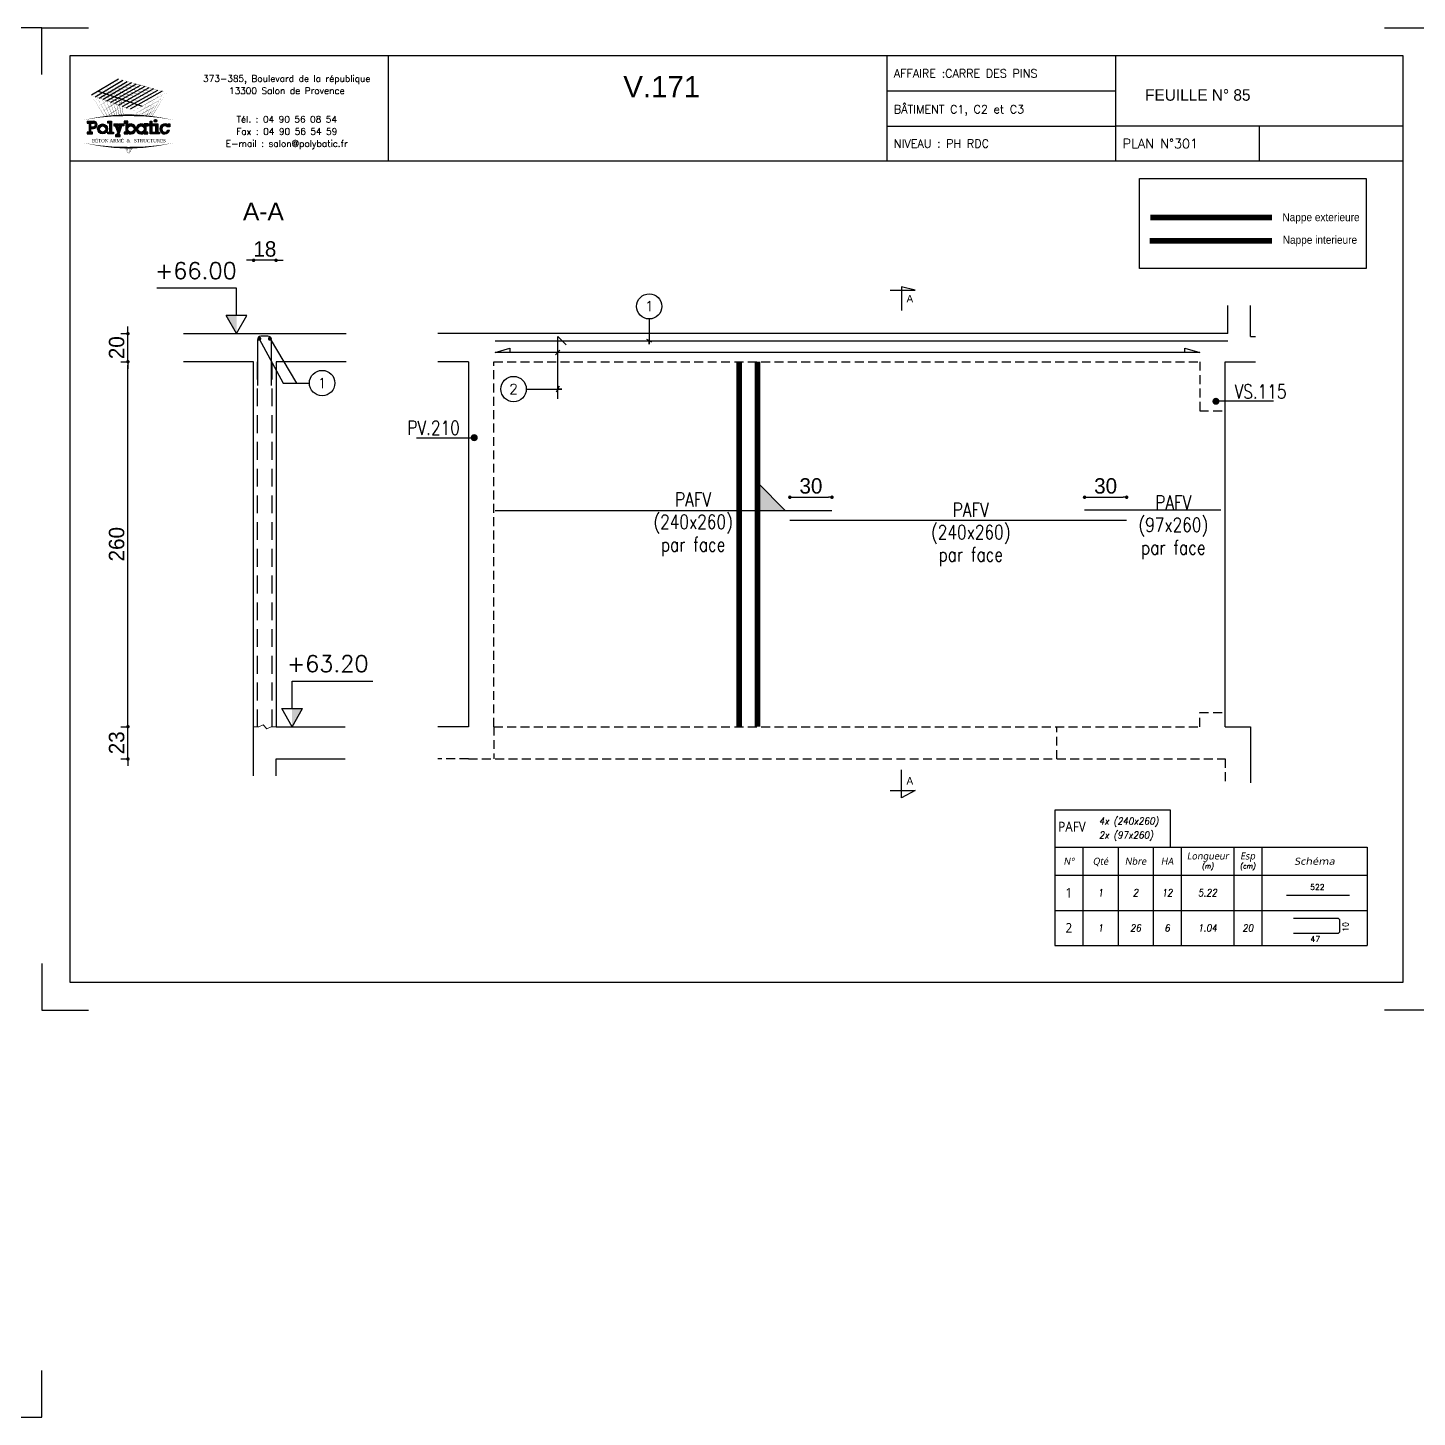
# Model space of a CAD drawing. Header units: metres. Extents: x -5618 to 118954, y -306 to 4637.
# Drawn here: x 84158 to 85148, y 604 to 1594 of the extents above; entities that cross this region are included whole.
import ezdxf
from ezdxf.enums import TextEntityAlignment as Align

# ---------------------------------------------------------------- set-up
doc = ezdxf.new("R2010")
doc.units = ezdxf.units.M
doc.linetypes.add('CACHE', pattern=[9.525, 6.35, -3.175])
doc.linetypes.add('CACHEX2', pattern=[19.05, 12.7, -6.35])
for name, color, linetype in [('COTATION', 1, 'Continuous'), ('GO-CARTOUCHE', 7, 'Continuous'), ('GO-FER-HA', 140, 'Continuous'), ('GO-TEXTE', 9, 'Continuous'), ('GO-TEXTE-FER', 3, 'Continuous'), ('K_ENT_M_Building_V.76', 7, 'Continuous'), ('STR_COTATION', 1, 'Continuous'), ('STR_TS', 22, 'Continuous'), ('STR_TS_TXT', 7, 'Continuous'), ('STR_VOI-POT', 6, 'Continuous')]:
    doc.layers.add(name, color=color, linetype=linetype)
doc.layers.add('Kofragna_forma', color=7, linetype='Continuous', lineweight=70)
doc.styles.add('ARIAL', font='ARIAL.TTF')
doc.styles.add('GrDimensions', font='simplex.shx')
doc.styles.add('Lucida', font='LSANSI.TTF')
doc.styles.add('POLYBATIC', font='TIMES.TTF')
doc.styles.add('schéma', font='simplex.shx')
doc.styles.add('Tableau', font='romans.shx', dxfattribs={"width": 0.9, "oblique": 10})
doc.styles.add('Tableau2', font='trebuc.TTF', dxfattribs={"width": 0.9, "oblique": 10})
doc.styles.add('TEXTE', font='romans.shx')
doc.styles.add('TEXTE TS', font='romans.shx', dxfattribs={"width": 0.7, "oblique": 15})
doc.styles.add('TEXTEBA', font='ARIAL.TTF')
doc.dimstyles.new('COUPE-20', dxfattribs={"dimscale": 0.5, "dimtxt": 22, "dimasz": 5, "dimexe": 0.05, "dimexo": 0, "dimgap": 5, "dimtad": 1, "dimdec": 0, "dimdsep": 46, "dimtxsty": 'Standard', "dimblk1": 'DOT', "dimblk2": 'DOT', "dimsah": 1, "dimcen": 0, "dimdle": 150, "dimclrd": 1, "dimclre": 1, "dimclrt": 7, "dimadec": 0, "dimazin": 0, "dimtfac": 1, "dimtdec": 0, "dimtix": 1, "dimtmove": 2, "dimatfit": 3, "dimldrblk": 'DOT', "dimfxl": 0, "dimtvp": 1, "dimtolj": 1, "dimtzin": 0, "dimarcsym": 0})

# ---------------------------------------------------------------- blocks, each defined once
blk = doc.blocks.new('A$C492E529B')
for color, points in [(140, [(1.413, 0.725, 1), (1.563, 0.725, 1)]), (256, [(-0.938, 0.7), (-1.138, 0.7), (-1.138, 0.6), (-1.038, 0.6), (-1.038, 0.1), (-1.138, 0.1), (-1.138, 0), (-0.838, 0), (-0.838, 0.1), (-0.938, 0.1)]), (256, [(-0.367, 0.45), (-0.268, 0.45), (-0.268, 0.55), (-0.523, 0.55), (-0.523, 0.45), (-0.473, 0.45), (-0.543, 0.253), (-0.612, 0.45), (-0.562, 0.45), (-0.562, 0.55), (-0.818, 0.55), (-0.818, 0.45), (-0.718, 0.45), (-0.595, 0.101), (-0.648, -0.05), (-0.718, -0.05), (-0.718, -0.15), (-0.468, -0.15), (-0.468, -0.05), (-0.543, -0.05)]), (256, [(1.393, 0.55), (1.292, 0.55), (1.292, 0.7), (1.193, 0.7), (1.193, 0.55), (1.093, 0.55), (1.093, 0.45), (1.193, 0.45), (1.193, 0), (1.393, 0), (1.393, 0.1), (1.292, 0.1), (1.292, 0.45), (1.393, 0.45)]), (256, [(1.613, 0.55), (1.413, 0.55), (1.413, 0.45), (1.513, 0.45), (1.513, 0.1), (1.413, 0.1), (1.413, 0), (1.712, 0), (1.712, 0.1), (1.613, 0.1)]), (256, [(2.13, 0.4), (2.283, 0.4), (2.283, 0.55), (2.183, 0.55), (2.183, 0.487, 3.359496), (2.272, 0.2), (2.166, 0.2, -3.125802)])]:
    blk.add_hatch(color=color).paths.add_polyline_path(points)
h = blk.add_hatch(color=256)
h.paths.add_polyline_path([(-1.983, 0.1), (-2.083, 0.1), (-2.083, 0.3), (-1.933, 0.3, 1), (-1.933, 0.7), (-2.283, 0.7), (-2.283, 0.6), (-2.183, 0.6), (-2.183, 0.1), (-2.283, 0.1), (-2.283, 0), (-1.983, 0)])
h.paths.add_polyline_path([(-2.083, 0.4), (-2.083, 0.6), (-1.933, 0.6, -1), (-1.933, 0.4)], flags=16)
h = blk.add_hatch(color=256)
h.paths.add_polyline_path([(-1.158, 0.275, 1), (-1.708, 0.275, 1)])
h.paths.add_polyline_path([(-1.608, 0.275, -1), (-1.258, 0.275, -1)], flags=16)
h = blk.add_hatch(color=256)
h.paths.add_polyline_path([(-0.047, 0.487), (-0.047, 0.7), (-0.248, 0.7), (-0.248, 0.6), (-0.147, 0.6), (-0.147, 0.1), (-0.248, 0.1), (-0.248, 0), (-0.047, 0), (-0.047, 0.063, 2.12132)])
h.paths.add_polyline_path([(-0.047, 0.275, -1), (0.303, 0.275, -1)], flags=16)
h = blk.add_hatch(color=256)
h.paths.add_polyline_path([(1.073, 0.1), (0.973, 0.1), (0.973, 0.45), (1.073, 0.45), (1.073, 0.55), (0.873, 0.55), (0.873, 0.487, 2.12132), (0.873, 0.063), (0.873, 0), (1.073, 0)])
h.paths.add_polyline_path([(0.523, 0.275, -1), (0.873, 0.275, -1)], flags=16)
for p, q in [((-0.595, 0.101), (-0.718, 0.45)), ((-0.648, -0.05), (-0.595, 0.101)), ((-0.543, 0.253), (-0.612, 0.45)), ((-0.543, -0.05), (-0.367, 0.45)), ((-0.543, 0.253), (-0.473, 0.45)), ((0.873, 0.55), (0.873, 0.487)), ((1.073, 0.55), (0.873, 0.55)), ((0.873, 0.063), (0.873, 0)), ((0.973, 0.1), (0.973, 0.45)), ((0.973, 0.45), (1.073, 0.45)), ((1.073, 0.1), (0.973, 0.1)), ((1.073, 0.45), (1.073, 0.55)), ((1.073, 0), (1.073, 0.1)), ((2.166, 0.2), (2.272, 0.2)), ((0.873, 0), (1.073, 0))]:
    blk.add_line(p, q)
for points in [[(-2.283, 0.7), (-1.933, 0.7)], [(-2.283, 0.7), (-2.283, 0.6), (-2.183, 0.6), (-2.183, 0.1), (-2.283, 0.1), (-2.283, 0), (-1.983, 0), (-1.983, 0.1), (-2.083, 0.1), (-2.083, 0.3), (-1.933, 0.3)], [(-2.083, 0.4), (-2.083, 0.6), (-1.933, 0.6)], [(-2.083, 0.4), (-1.933, 0.4)], [(-1.138, 0.7), (-0.938, 0.7), (-0.938, 0.1), (-0.838, 0.1), (-0.838, 0), (-1.138, 0), (-1.138, 0.1), (-1.038, 0.1), (-1.038, 0.6), (-1.138, 0.6), (-1.138, 0.7)], [(-0.818, 0.55), (-0.562, 0.55)], [(-0.818, 0.55), (-0.818, 0.45), (-0.718, 0.45)], [(-0.612, 0.45), (-0.562, 0.45), (-0.562, 0.55)], [(-0.523, 0.55), (-0.268, 0.55), (-0.268, 0.45), (-0.367, 0.45)], [(-0.473, 0.45), (-0.523, 0.45), (-0.523, 0.55)], [(-0.248, 0.7), (-0.248, 0.6), (-0.147, 0.6), (-0.147, 0.1), (-0.248, 0.1), (-0.248, 0), (-0.047, 0), (-0.047, 0.063)], [(-0.047, 0.487), (-0.047, 0.7), (-0.248, 0.7)], [(1.093, 0.55), (1.193, 0.55), (1.193, 0.7), (1.292, 0.7), (1.292, 0.55), (1.393, 0.55), (1.393, 0.45), (1.292, 0.45), (1.292, 0.1), (1.393, 0.1), (1.393, 0), (1.193, 0), (1.193, 0.45), (1.093, 0.45)], [(1.093, 0.45), (1.093, 0.55)], [(1.413, 0.45), (1.413, 0.55), (1.613, 0.55), (1.613, 0.1), (1.712, 0.1), (1.712, 0), (1.413, 0), (1.413, 0.1), (1.513, 0.1), (1.513, 0.45), (1.413, 0.45)], [(2.183, 0.487), (2.183, 0.55), (2.283, 0.55), (2.283, 0.4), (2.13, 0.4)], [(-0.648, -0.05), (-0.718, -0.05), (-0.718, -0.15), (-0.468, -0.15), (-0.468, -0.05), (-0.543, -0.05)]]:
    blk.add_lwpolyline(points)
at = {"color": 140}
blk.add_circle((1.488, 0.725), 0.075, dxfattribs=at)
for centre, radius in [((-1.433, 0.275), 0.275), ((-1.433, 0.275), 0.175), ((0.128, 0.275), 0.175), ((0.698, 0.275), 0.175)]:
    blk.add_circle(centre, radius)
for centre, radius, start, end in [((-1.933, 0.5), 0.2, 270, 90), ((-1.933, 0.5), 0.1, 270, 90), ((0.128, 0.275), 0.275, 230.4788, 129.5212), ((0.698, 0.275), 0.275, 50.4788, 309.5212), ((2.008, 0.275), 0.275, 50.4788, 344.17338), ((2.008, 0.275), 0.175, 45.58469, 334.62307)]:
    blk.add_arc(centre, radius, start, end)
blk = doc.blocks.new('POLYBATIC')
at = {"color": 140}
for p, q in [((-0.43, 3.281), (-1.602, 2.578)), ((-1.435, 2.518), (-0.241, 3.228)), ((-1.268, 2.457), (-0.053, 3.175)), ((0.135, 3.121), (-1.101, 2.397)), ((-0.934, 2.337), (0.323, 3.068)), ((-0.767, 2.276), (0.511, 3.015)), ((-1.309, 2.754), (0.586, 2.109)), ((0.7, 2.962), (-0.6, 2.216)), ((-0.433, 2.156), (0.888, 2.908)), ((1.076, 2.855), (-0.266, 2.095)), ((-0.099, 2.035), (1.264, 2.802)), ((1.452, 2.749), (0.067, 1.974))]:
    blk.add_line(p, q, dxfattribs=at)
for points in [[(-1.016, 2.93, 0.0156, 0, 0), (-0.43, 3.281, 0, 0, 0)], [(0.122, 2.71, 0.0156, 0, 0), (-0.869, 3.018, 0, 0, 0)], [(-0.491, 1.706, 0.0136, 0, 0), (-0.869, 3.018, 0, 0, 0)], [(-0.838, 2.873, 0.0156, 0, 0), (-0.241, 3.228, 0, 0, 0)], [(0.283, 2.803, 0.0156, 0, 0), (-0.723, 3.105, 0, 0, 0)], [(-0.398, 1.71, 0.014, 0, 0), (-0.723, 3.105, 0, 0, 0)], [(-0.661, 2.816, 0.0156, 0, 0), (-0.053, 3.175, 0, 0, 0)], [(0.444, 2.896, 0.0156, 0, 0), (-0.576, 3.193, 0, 0, 0)], [(-0.309, 1.714, 0.0145, 0, 0), (-0.576, 3.193, 0, 0, 0)], [(-0.483, 2.759, 0.0156, 0, 0), (0.135, 3.121, 0, 0, 0)], [(0.605, 2.988, 0.0156, 0, 0), (-0.43, 3.281, 0, 0, 0)], [(-0.225, 1.716, 0.0149, 0, 0), (-0.43, 3.281, 0, 0, 0)], [(-0.305, 2.702, 0.0156, 0, 0), (0.323, 3.068, 0, 0, 0)], [(-0.128, 2.646, 0.0156, 0, 0), (0.511, 3.015, 0, 0, 0)], [(-1.602, 2.578, 0, 0.0156, 0), (-1.016, 2.93, 0, 0, 0)], [(-0.684, 2.246, 0.0156, 0, 0), (-1.602, 2.578, 0, 0, 0)], [(-1.031, 1.66, 0.0111, 0, 0), (-1.602, 2.578, 0, 0, 0)], [(-1.456, 2.344, 0, 0.0156, 0), (-0.923, 2.663, 0, 0, 0)], [(-0.522, 2.339, 0.0156, 0, 0), (-1.455, 2.666, 0, 0, 0)], [(-0.913, 1.673, 0.0116, 0, 0), (-1.455, 2.666, 0, 0, 0)], [(-1.435, 2.518, 0, 0.0156, 0), (-0.838, 2.873, 0, 0, 0)], [(-1.31, 2.109, 0, 0.0156, 0), (-0.831, 2.397, 0, 0, 0)], [(-0.361, 2.432, 0.0156, 0, 0), (-1.309, 2.754, 0, 0, 0)], [(-0.8, 1.684, 0.0121, 0, 0), (-1.309, 2.754, 0, 0, 0)], [(-1.268, 2.457, 0, 0.0156, 0), (-0.661, 2.816, 0, 0, 0)], [(-0.2, 2.524, 0.0156, 0, 0), (-1.162, 2.842, 0, 0, 0)], [(-0.692, 1.693, 0.0126, 0, 0), (-1.162, 2.842, 0, 0, 0)], [(-1.101, 2.397, 0, 0.0156, 0), (-0.483, 2.759, 0, 0, 0)], [(-0.039, 2.617, 0.0156, 0, 0), (-1.016, 2.93, 0, 0, 0)], [(-0.589, 1.7, 0.0131, 0, 0), (-1.016, 2.93, 0, 0, 0)], [(-0.934, 2.337, 0, 0.0156, 0), (-0.305, 2.702, 0, 0, 0)], [(-0.391, 2.983, 0, 0.0156, 0), (-0.923, 2.663, 0, 0, 0)], [(-0.352, 2.685, 0, 0.0156, 0), (-0.831, 2.397, 0, 0, 0)], [(-0.767, 2.276, 0, 0.0156, 0), (-0.128, 2.646, 0, 0, 0)], [(-0.6, 2.216, 0, 0.0156, 0), (0.05, 2.589, 0, 0, 0)], [(-0.433, 2.156, 0, 0.0156, 0), (0.227, 2.532, 0, 0, 0)], [(0.586, 2.109, 0, 0.0156, 0), (-0.361, 2.432, 0, 0, 0)], [(-0.266, 2.095, 0, 0.0156, 0), (0.405, 2.475, 0, 0, 0)], [(0.762, 2.207, 0, 0.0156, 0), (-0.2, 2.524, 0, 0, 0)], [(-0.099, 2.035, 0, 0.0156, 0), (0.582, 2.418, 0, 0, 0)], [(0.937, 2.305, 0, 0.0156, 0), (-0.039, 2.617, 0, 0, 0)], [(0.05, 2.589, 0.0156, 0, 0), (0.7, 2.962, 0, 0, 0)], [(1.113, 2.402, 0, 0.0156, 0), (0.122, 2.71, 0, 0, 0)], [(0.227, 2.532, 0.0156, 0, 0), (0.888, 2.908, 0, 0, 0)], [(1.289, 2.5, 0, 0.0156, 0), (0.283, 2.803, 0, 0, 0)], [(0.405, 2.475, 0.0156, 0, 0), (1.076, 2.855, 0, 0, 0)], [(1.465, 2.598, 0, 0.0156, 0), (0.444, 2.896, 0, 0, 0)], [(0.582, 2.418, 0.0156, 0, 0), (1.264, 2.802, 0, 0, 0)], [(1.641, 2.695, 0, 0.0156, 0), (0.605, 2.988, 0, 0, 0)], [(0.76, 2.362, 0.0156, 0, 0), (1.452, 2.749, 0, 0, 0)], [(0.781, 1.685, 0.00933, 0, 0), (1.113, 2.402, 0, 0, 0)], [(0.852, 2.095, 0.0156, 0, 0), (1.491, 2.45, 0, 0, 0)], [(0.865, 1.678, 0.0103, 0, 0), (1.289, 2.5, 0, 0, 0)], [(0.937, 2.305, 0.0156, 0, 0), (1.641, 2.695, 0, 0, 0)], [(0.942, 1.67, 0.0112, 0, 0), (1.465, 2.598, 0, 0, 0)], [(1.012, 1.663, 0.012, 0, 0), (1.641, 2.695, 0, 0, 0)], [(-1.165, 1.875, 0, 0.0156, 0), (-0.739, 2.131, 0, 0, 0)], [(-1.019, 1.641, 0, 0.0156, 0), (-0.646, 1.864, 0, 0, 0)], [(-0.312, 2.386, 0, 0.0156, 0), (-0.739, 2.131, 0, 0, 0)], [(0.234, 1.914, 0, 0.0156, 0), (-0.684, 2.246, 0, 0, 0)], [(-0.273, 2.088, 0, 0.0156, 0), (-0.646, 1.864, 0, 0, 0)], [(0.41, 2.012, 0, 0.0156, 0), (-0.522, 2.339, 0, 0, 0)], [(0.067, 1.974, 0, 0.0156, 0), (0.76, 2.362, 0, 0, 0)], [(0.213, 1.74, 0, 0.0156, 0), (0.852, 2.095, 0, 0, 0)], [(0.21, 1.716, 0.00323, 0, 0), (0.234, 1.914, 0, 0, 0)], [(0.234, 1.914, 0, 0.0156, 0), (0.937, 2.305, 0, 0, 0)], [(0.349, 1.712, 0.00465, 0, 0), (0.41, 2.012, 0, 0, 0)], [(0.447, 1.708, 0.00693, 0.0156, 0), (0.767, 1.886, 0, 0, 0)], [(0.474, 1.706, 0.00597, 0, 0), (0.586, 2.109, 0, 0, 0)], [(0.587, 1.7, 0.00718, 0, 0), (0.762, 2.207, 0, 0, 0)], [(0.68, 1.675, 0.0156, 0, 0), (1.193, 1.96, 0, 0, 0)], [(0.689, 1.693, 0.0083, 0, 0), (0.937, 2.305, 0, 0, 0)], [(0.765, 1.884, 0.0156, 0, 0), (1.342, 2.205, 0, 0, 0)], [(-1.953, 1.508, 0, 0.0781, -0.053843), (0, 1.719, 0, 0, 0)], [(-0.234, 1.79, 0, 0.00638, 0), (-0.365, 1.711, 0, 0.00638, 0)], [(1.953, 1.508, 0, 0.0781, 0.053843), (0, 1.719, 0, 0, 0)], [(0.96, 1.668, 0.00293, 0, 0), (1.044, 1.715, 0, 0, 0)], [(-1.953, 0.523, 0, 0.0781, 0.053843), (0, 0.312, 0, 0, 0)], [(0, 0, 0, 0.00381, 0), (-0.195, 0.315, 0, 0.00381, 0)], [(0, 0, 0, 0.00368, 0), (-0.171, 0.314, 0, 0.00368, 0)], [(0, 0, 0, 0.00356, 0), (-0.149, 0.314, 0, 0.00356, 0)], [(0, 0, 0, 0.00345, 0), (-0.128, 0.313, 0, 0.00345, 0)], [(0, 0, 0, 0.00334, 0), (-0.109, 0.313, 0, 0.00334, 0)], [(0, 0, 0, 0.00324, 0), (-0.09, 0.313, 0, 0.00324, 0)], [(0, 0, 0, 0.00315, 0), (-0.073, 0.313, 0, 0.00315, 0)], [(0, 0, 0, 0.00306, 0), (-0.056, 0.313, 0, 0.00306, 0)], [(0, 0, 0, 0.00306, 0), (-0.056, 0.313, 0, 0.00306, 0)], [(0, 0, 0, 0.00298, 0), (-0.041, 0.313, 0, 0.00298, 0)], [(1.953, 0.523, 0, 0.0781, -0.053843), (0, 0.312, 0, 0, 0)], [(0, 0, 0, 0.0051, 0), (0.038, 0.313, 0, 0.0051, 0)], [(0, 0, 0, 0.00425, 0), (0.127, 0.313, 0, 0.00425, 0)], [(0, 0, 0, 0.00408, 0), (0.145, 0.314, 0, 0.00408, 0)], [(0, 0, 0, 0.00392, 0), (0.162, 0.314, 0, 0.00392, 0)], [(0, 0, 0, 0.00378, 0), (0.177, 0.314, 0, 0.00378, 0)], [(0, 0, 0, 0.00365, 0), (0.191, 0.315, 0, 0.00365, 0)], [(0, 0, 0, 0.00486, 0), (0.064, 0.313, 0, 0.00486, 0)], [(0, 0, 0, 0.00464, 0), (0.087, 0.313, 0, 0.00464, 0)], [(0, 0, 0, 0.00443, 0), (0.108, 0.313, 0, 0.00443, 0)]]:
    blk.add_lwpolyline(points, format="xyseb", dxfattribs=at)
at = {"color": 5, "xscale": 0.78125, "yscale": 0.78125, "zscale": 0.78125}
blk.add_blockref('A$C492E529B', (0, 0.91), dxfattribs=at)
at = {"lineweight": 60, "style": 'POLYBATIC'}
for s, p in [('BÉTON ARMÉ', (-1.587, 0.547)), ('STRUCTURES', (0.24, 0.547))]:
    blk.add_text(s, height=0.1406, dxfattribs=at).set_placement(p)
at = {"color": 140, "style": 'POLYBATIC'}
blk.add_text('&', height=0.141, dxfattribs=at).set_placement((0, 0.547), align=Align.CENTER)
blk = doc.blocks.new('ime')
at = {"layer": 'COTATION', "const_width": 2.5}
blk.add_lwpolyline([(1.25, 0, -1), (-1.25, 0, -1)], format="xyb", close=True, dxfattribs=at)
at = {"layer": 'COTATION'}
blk.add_lwpolyline([(41.09, 0), (0, 0)], dxfattribs=at)
at = {"layer": 'COTATION', "color": 7, "style": 'TEXTE TS', "width": 0.8}
blk.add_attdef('NAME', (9.08, 2), '', height=10, dxfattribs=at)
blk = doc.blocks.new('_DOT')
at = {"color": 0, "linetype": 'ByBlock'}
blk.add_line((-0.5, 0), (-1, 0), dxfattribs=at)
at = {"color": 0, "linetype": 'ByBlock', "const_width": 0.5}
blk.add_lwpolyline([(-0.25, 0, 1), (0.25, 0, 1)], format="xyb", close=True, dxfattribs=at)
blk = doc.blocks.new('*D1209')
at = {"layer": 'COTATION', "color": 1, "lineweight": -2, "ltscale": 4.5}
for p, q in [((84229.18, 1098.29), (84229.18, 1100.79)), ((84224.18, 1095.79), (84229.2, 1095.79)), ((84229.18, 1072.79), (84229.18, 1095.79)), ((84224.18, 1072.79), (84229.2, 1072.79)), ((84229.18, 1070.29), (84229.18, 1067.79))]:
    blk.add_line(p, q, dxfattribs=at)
at = {"layer": 'DEFPOINTS', "color": 0, "lineweight": -3, "ltscale": 4.5}
for p in [(84210.35, 1095.79), (84229.18, 1095.79), (84210.35, 1072.79)]:
    blk.add_point(p, dxfattribs=at)
at = {"layer": 'COTATION', "color": 1, "lineweight": -2, "ltscale": 4.5, "xscale": 2.5, "yscale": 2.5, "zscale": 2.5}
for p, rotation in [((84229.18, 1095.79), 270), ((84229.18, 1072.79), 90)]:
    blk.add_blockref('_DOT', p, dxfattribs=dict(at, rotation=rotation))
at = {"layer": 'COTATION', "color": 7, "lineweight": -3, "ltscale": 4.5, "insert": (84221.18, 1084.29), "char_height": 11, "attachment_point": 5, "rotation": 90}
blk.add_mtext('\\A1;23', dxfattribs=at)
blk = doc.blocks.new('*D1210')
at = {"layer": 'COTATION', "color": 1, "lineweight": -2, "ltscale": 4.5}
for p, q in [((84224.18, 1355.79), (84229.2, 1355.79)), ((84229.18, 1098.29), (84229.18, 1353.29)), ((84224.18, 1095.79), (84229.2, 1095.79))]:
    blk.add_line(p, q, dxfattribs=at)
at = {"layer": 'DEFPOINTS', "color": 0, "lineweight": -3, "ltscale": 4.5}
for p in [(84210.35, 1355.79), (84229.18, 1355.79), (84210.35, 1095.79)]:
    blk.add_point(p, dxfattribs=at)
at = {"layer": 'COTATION', "color": 1, "lineweight": -2, "ltscale": 4.5, "xscale": 2.5, "yscale": 2.5, "zscale": 2.5}
for p, rotation in [((84229.18, 1355.79), 90), ((84229.18, 1095.79), 270)]:
    blk.add_blockref('_DOT', p, dxfattribs=dict(at, rotation=rotation))
at = {"layer": 'COTATION', "color": 7, "lineweight": -3, "ltscale": 4.5, "insert": (84221.18, 1225.79), "char_height": 11, "attachment_point": 5, "rotation": 90}
blk.add_mtext('\\A1;260', dxfattribs=at)
blk = doc.blocks.new('*D1211')
at = {"layer": 'COTATION', "color": 1, "lineweight": -2, "ltscale": 4.5}
for p, q in [((84229.18, 1378.29), (84229.18, 1380.79)), ((84224.18, 1375.79), (84229.2, 1375.79)), ((84229.18, 1355.79), (84229.18, 1375.79)), ((84224.18, 1355.79), (84229.2, 1355.79)), ((84229.18, 1353.29), (84229.18, 1350.79))]:
    blk.add_line(p, q, dxfattribs=at)
at = {"layer": 'DEFPOINTS', "color": 0, "lineweight": -3, "ltscale": 4.5}
for p in [(84210.35, 1375.79), (84229.18, 1375.79), (84210.35, 1355.79)]:
    blk.add_point(p, dxfattribs=at)
at = {"layer": 'COTATION', "color": 1, "lineweight": -2, "ltscale": 4.5, "xscale": 2.5, "yscale": 2.5, "zscale": 2.5}
for p, rotation in [((84229.18, 1375.79), 270), ((84229.18, 1355.79), 90)]:
    blk.add_blockref('_DOT', p, dxfattribs=dict(at, rotation=rotation))
at = {"layer": 'COTATION', "color": 7, "lineweight": -3, "ltscale": 4.5, "insert": (84221.18, 1365.79), "char_height": 11, "attachment_point": 5, "rotation": 90}
blk.add_mtext('\\A1;20', dxfattribs=at)
blk = doc.blocks.new('*D1212')
at = {"layer": 'DEFPOINTS', "color": 0, "lineweight": -3, "ltscale": 4.5}
for p in [(84318.75, 1428.07), (84318.75, 1395.79, 187.69), (84334.75, 1395.79, 187.69)]:
    blk.add_point(p, dxfattribs=at)
at = {"layer": 'STR_COTATION', "color": 1, "lineweight": -2, "ltscale": 4.5}
for p, q in [((84316.25, 1428.07), (84313.75, 1428.07)), ((84318.75, 1428.08), (84318.75, 1428.09)), ((84334.75, 1428.07), (84318.75, 1428.07)), ((84334.75, 1428.08), (84334.75, 1428.09)), ((84337.25, 1428.07), (84339.75, 1428.07))]:
    blk.add_line(p, q, dxfattribs=at)
at = {"layer": 'STR_COTATION', "color": 1, "lineweight": -2, "ltscale": 4.5, "xscale": 2.5, "yscale": 2.5, "zscale": 2.5}
blk.add_blockref('_DOT', (84318.75, 1428.07), dxfattribs=at)
at = {"layer": 'STR_COTATION', "color": 1, "lineweight": -2, "ltscale": 4.5, "xscale": 2.5, "yscale": 2.5, "zscale": 2.5, "rotation": 180}
blk.add_blockref('_DOT', (84334.75, 1428.07), dxfattribs=at)
at = {"layer": 'STR_COTATION', "color": 7, "lineweight": -3, "ltscale": 4.5, "insert": (84326.75, 1436.07), "char_height": 11, "attachment_point": 5}
blk.add_mtext('\\A1;18', dxfattribs=at)
blk = doc.blocks.new('A$C6F247267')
blk.add_hatch(color=256).paths.add_polyline_path([(0, -0.2), (-0.2, 0), (0, 0)])
blk.add_lwpolyline([(-0.2, 0), (0, 0), (0, -0.2), (-0.2, 0)])
blk = doc.blocks.new('mrega')
at = {"layer": 'STR_TS_TXT', "style": 'TEXTE TS', "width": 0.8}
for tag, p in [('ST10', (14.48, 0)), ('DIM', (14.48, -16)), ('NOTE', (14.48, -32))]:
    blk.add_attdef(tag, text='', height=10, dxfattribs=at).set_placement(p, align=Align.CENTER)
blk = doc.blocks.new('*D1213')
at = {"layer": 'DEFPOINTS', "color": 0, "lineweight": -3, "ltscale": 4.5}
for p in [(84730.8, 1259.25), (84730.8, 1249.64, 281.53), (84700.8, 1242.68, 281.53)]:
    blk.add_point(p, dxfattribs=at)
at = {"layer": 'STR_COTATION', "color": 1, "lineweight": -2, "ltscale": 4.5}
for p, q in [((84700.8, 1259.27), (84700.8, 1259.28)), ((84703.3, 1259.25), (84728.3, 1259.25)), ((84730.8, 1259.27), (84730.8, 1259.28))]:
    blk.add_line(p, q, dxfattribs=at)
at = {"layer": 'STR_COTATION', "color": 1, "lineweight": -2, "ltscale": 4.5, "xscale": 2.5, "yscale": 2.5, "zscale": 2.5, "rotation": 180}
blk.add_blockref('_DOT', (84700.8, 1259.25), dxfattribs=at)
at = {"layer": 'STR_COTATION', "color": 1, "lineweight": -2, "ltscale": 4.5, "xscale": 2.5, "yscale": 2.5, "zscale": 2.5}
blk.add_blockref('_DOT', (84730.8, 1259.25), dxfattribs=at)
at = {"layer": 'STR_COTATION', "color": 7, "lineweight": -3, "ltscale": 4.5, "insert": (84715.8, 1267.25), "char_height": 11, "attachment_point": 5}
blk.add_mtext('\\A1;30', dxfattribs=at)
blk = doc.blocks.new('*D1214')
at = {"layer": 'DEFPOINTS', "color": 0, "lineweight": -3, "ltscale": 4.5}
for p in [(84940.75, 1259.25), (84910.75, 1250.38, 281.53), (84940.75, 1242.68, 281.53)]:
    blk.add_point(p, dxfattribs=at)
at = {"layer": 'STR_COTATION', "color": 1, "lineweight": -2, "ltscale": 4.5}
for p, q in [((84910.75, 1259.27), (84910.75, 1259.28)), ((84913.25, 1259.25), (84938.25, 1259.25)), ((84940.75, 1259.27), (84940.75, 1259.28))]:
    blk.add_line(p, q, dxfattribs=at)
at = {"layer": 'STR_COTATION', "color": 1, "lineweight": -2, "ltscale": 4.5, "xscale": 2.5, "yscale": 2.5, "zscale": 2.5, "rotation": 180}
blk.add_blockref('_DOT', (84910.75, 1259.25), dxfattribs=at)
at = {"layer": 'STR_COTATION', "color": 1, "lineweight": -2, "ltscale": 4.5, "xscale": 2.5, "yscale": 2.5, "zscale": 2.5}
blk.add_blockref('_DOT', (84940.75, 1259.25), dxfattribs=at)
at = {"layer": 'STR_COTATION', "color": 7, "lineweight": -3, "ltscale": 4.5, "insert": (84925.75, 1267.25), "char_height": 11, "attachment_point": 5}
blk.add_mtext('\\A1;30', dxfattribs=at)
blk = doc.blocks.new('Désignation')
at = {"layer": 'GO-TEXTE-FER'}
for p, q in [((0, 0.8), (8.9, 0.8)), ((0, 0.8), (0, 0)), ((0.8, 0.8), (0.8, 0)), ((1.8, 0.8), (1.8, 0)), ((2.8, 0.8), (2.8, 0)), ((3.6, 0.8), (3.6, 0)), ((5.1, 0.8), (5.1, 0)), ((5.9, 0.8), (5.9, 0)), ((8.9, 0.8), (8.9, 0)), ((0, 0), (8.9, 0))]:
    blk.add_line(p, q, dxfattribs=at)
at = {"layer": 'GO-TEXTE-FER', "style": 'Tableau2', "oblique": 10}
for s, p in [('N°', (0.4, 0.4)), ('Qté', (1.3, 0.4)), ('Nbre', (2.3, 0.4)), ('HA', (3.2, 0.4)), ('Longueur', (4.356, 0.55)), ('Esp', (5.494, 0.55))]:
    blk.add_text(s, height=0.2, dxfattribs=at).set_placement(p, align=Align.MIDDLE_CENTER)
at = {"layer": 'GO-TEXTE-FER', "style": 'Tableau2', "oblique": 10, "width": 1.2}
blk.add_text('Schéma', height=0.2, dxfattribs=at).set_placement((7.4, 0.4), align=Align.MIDDLE_CENTER)
at = {"layer": 'GO-TEXTE-FER', "color": 7, "style": 'Tableau', "oblique": 10, "width": 0.9}
for s, p in [('(m)', (4.356, 0.265)), ('(cm)', (5.494, 0.265))]:
    blk.add_text(s, height=0.15, dxfattribs=at).set_placement(p, align=Align.MIDDLE_CENTER)
blk = doc.blocks.new('Barre libre')
at = {"layer": 'GO-TEXTE-FER'}
for p, q in [((0, 0), (0, -1)), ((0, 0), (8.9, 0)), ((0.8, 0), (0.8, -1)), ((1.8, 0), (1.8, -1)), ((2.8, 0), (2.8, -1)), ((3.6, 0), (3.6, -1)), ((5.1, 0), (5.1, -1)), ((5.9, 0), (5.9, -1)), ((8.9, 0), (8.9, -1)), ((0, -1), (8.9, -1))]:
    blk.add_line(p, q, dxfattribs=at)
at = {"layer": 'GO-TEXTE-FER', "color": 1}
blk.add_line((6.603, -0.563), (8.394, -0.563), dxfattribs=at)
at = {"layer": 'GO-TEXTE-FER', "style": 'Tableau2', "width": 0.9}
blk.add_attdef('NUMERO', text='', height=0.28, dxfattribs=at).set_placement((0.4, -0.5), align=Align.MIDDLE_CENTER)
at = {"layer": 'GO-TEXTE-FER', "color": 1, "style": 'Tableau'}
blk.add_attdef('Longueur', text='', height=0.16, dxfattribs=at).set_placement((7.481, -0.336), align=Align.MIDDLE_CENTER)
at = {"layer": 'GO-TEXTE-FER', "style": 'Tableau', "oblique": 10, "width": 0.9}
for tag, p in [('QUANTITE', (1.3, -0.5)), ('NOMBRE', (2.3, -0.5)), ('NUANCE', (3.2, -0.5)), ('LONGUEUR', (4.35, -0.5)), ('ESPACEMENTS', (5.5, -0.5))]:
    blk.add_attdef(tag, text='', height=0.2, dxfattribs=at).set_placement(p, align=Align.MIDDLE_CENTER)
blk = doc.blocks.new('U')
at = {"layer": 'GO-TEXTE-FER'}
for p, q in [((0, 0), (0, -1)), ((0, 0), (8.9, 0)), ((0.8, 0), (0.8, -1)), ((1.8, 0), (1.8, -1)), ((2.8, 0), (2.8, -1)), ((3.6, 0), (3.6, -1)), ((5.1, 0), (5.1, -1)), ((5.9, 0), (5.9, -1)), ((8.9, 0), (8.9, -1)), ((0, -1), (8.9, -1))]:
    blk.add_line(p, q, dxfattribs=at)
at = {"layer": 'GO-TEXTE-FER', "color": 1}
blk.add_lwpolyline([(6.803, -0.65), (8.063, -0.65, 0.414214), (8.123, -0.59), (8.123, -0.29, 0.414214), (8.063, -0.23), (6.803, -0.23)], format="xyb", dxfattribs=at)
at = {"layer": 'GO-TEXTE-FER', "style": 'Tableau2', "width": 0.9}
blk.add_attdef('NUMERO', text='', height=0.28, dxfattribs=at).set_placement((0.4, -0.5), align=Align.MIDDLE_CENTER)
at = {"layer": 'GO-TEXTE-FER', "color": 1, "style": 'Tableau'}
blk.add_attdef('Largeur', text='', height=0.16, rotation=90, dxfattribs=at).set_placement((8.284, -0.472), align=Align.MIDDLE_CENTER)
at = {"layer": 'GO-TEXTE-FER', "style": 'Tableau', "oblique": 10, "width": 0.9}
for tag, p in [('QUANTITE', (1.3, -0.5)), ('NOMBRE', (2.3, -0.5)), ('NUANCE', (3.2, -0.5)), ('LONGUEUR', (4.35, -0.5)), ('ESPACEMENTS', (5.5, -0.5))]:
    blk.add_attdef(tag, text='', height=0.2, dxfattribs=at).set_placement(p, align=Align.MIDDLE_CENTER)
at = {"layer": 'GO-TEXTE-FER', "color": 1, "style": 'Tableau'}
blk.add_attdef('Longueur', text='', height=0.16, dxfattribs=at).set_placement((7.422, -0.819), align=Align.MIDDLE_CENTER)

msp = doc.modelspace()

# ---------------------------------------------------------------- linework, layer by layer
for p, q in [((84769.93, 1573.71), (84769.93, 1498.77)), ((84932.9, 1573.74), (84932.9, 1498.77)), ((84769.93, 1548.71), (84932.9, 1548.71)), ((84769.93, 1523.72), (84932.9, 1523.72)), ((84932.9, 1523.74), (85137.75, 1523.74)), ((85035.24, 1523.74), (85035.24, 1498.77))]:
    msp.add_line(p, q)
at = {"color": 7, "linetype": 'Continuous', "lineweight": -3}
for p, q in [((84313.92, 1388.79, 187.69), (84299.17, 1388.79, 187.69)), ((84306.55, 1375.79, 187.69), (84299.17, 1388.79, 187.69)), ((84313.92, 1388.79, 187.69), (84299.17, 1388.79, 187.69)), ((84306.55, 1375.79, 187.69), (84299.17, 1388.79, 187.69)), ((84306.55, 1375.79, 187.69), (84313.92, 1388.79, 187.69)), ((84306.55, 1375.79, 187.69), (84313.92, 1388.79, 187.69)), ((84338.8, 1108.79, 187.69), (84353.55, 1108.79, 187.69)), ((84346.18, 1095.79, 187.69), (84338.8, 1108.79, 187.69)), ((84338.8, 1108.79, 187.69), (84353.55, 1108.79, 187.69)), ((84346.18, 1095.79, 187.69), (84338.8, 1108.79, 187.69)), ((84346.18, 1095.79, 187.69), (84353.55, 1108.79, 187.69)), ((84346.18, 1095.79, 187.69), (84353.55, 1108.79, 187.69))]:
    msp.add_line(p, q, dxfattribs=at)
for points in [[(84167.85, 1560.38), (84167.85, 1593.71), (84134.52, 1593.71)], [(84167.85, 1560.38), (84167.85, 1593.71), (84201.18, 1593.71)], [(85124.42, 1593.71), (85157.75, 1593.71), (85157.75, 1560.38)], [(84414.49, 1573.71), (84414.49, 1498.77)], [(85137.75, 1498.77), (84187.85, 1498.77)], [(84167.85, 927.11), (84167.85, 893.78), (84201.18, 893.78)], [(85157.75, 927.11), (85157.75, 893.78), (85124.42, 893.78)], [(84134.52, 603.81), (84167.85, 603.81), (84167.85, 637.14)]]:
    msp.add_lwpolyline(points)
msp.add_lwpolyline([(84187.85, 1573.71), (84187.85, 913.78), (85137.75, 913.78), (85137.75, 1573.71)], close=True)
at = {"lineweight": 18, "elevation": 187.69}
msp.add_lwpolyline([(84334.75, 1095.79), (84331.29, 1095.79), (84328.27, 1094.36), (84325.52, 1097.13), (84322.36, 1095.79), (84318.75, 1095.79)], dxfattribs=at)
at = {"color": 7, "linetype": 'Continuous', "lineweight": -3}
for points in [[(84299.17, 1388.79, 187.69), (84306.55, 1375.79, 187.69), (84306.55, 1388.76, 187.69)], [(84299.17, 1388.79, 187.69), (84306.55, 1375.79, 187.69), (84306.55, 1388.76, 187.69)], [(84353.55, 1108.79, 187.69), (84346.18, 1095.79, 187.69), (84346.18, 1108.75, 187.69)], [(84353.55, 1108.79, 187.69), (84346.18, 1095.79, 187.69), (84346.18, 1108.75, 187.69)]]:
    msp.add_solid(points, dxfattribs=at)
at = {"layer": 'COTATION'}
msp.add_line((84533.9, 1360.73, 281.53), (84536.85, 1364.09, 281.53), dxfattribs=at)
at = {"layer": 'COTATION', "elevation": 281.53}
msp.add_lwpolyline([(84982.24, 1362.41), (84982.24, 1365.41), (84992.8, 1362.41), (84490.85, 1362.41), (84501.4, 1365.41), (84501.4, 1362.41)], dxfattribs=at)
at = {"layer": 'GO-FER-HA', "elevation": 281.53}
msp.add_lwpolyline([(84600.56, 1386.26, -512.322006), (84600.63, 1386.26), (84600.63, 1368.39), (84600.63, 1370.79), (84602.33, 1369.9), (84598.94, 1371.69)], format="xyb", dxfattribs=at)
at = {"layer": 'GO-FER-HA'}
for points, elevation in [([(84322.76, 1372.22), (84339.91, 1340.59), (84358.49, 1340.59)], 93.84), ([(84330.46, 1372.22), (84349.24, 1340.59), (84358.49, 1340.59)], 93.84), ([(84513, 1336.31), (84538.37, 1336.31), (84535.37, 1336.31), (84536.49, 1338.43), (84534.25, 1334.19)], 281.53)]:
    msp.add_lwpolyline(points, dxfattribs=dict(at, elevation=elevation))
for centre in [(84367.55, 1340.59, 93.84), (84503.94, 1336.31, 281.53)]:
    msp.add_circle(centre, 9.06, dxfattribs=at)
at = {"layer": 'GO-TEXTE', "elevation": 281.53, "flags": 128}
for points in [[(84772.32, 1406.86), (84789.97, 1406.85), (84780.3, 1409.14), (84780.29, 1392.22)], [(84772.3, 1050.28), (84789.95, 1050.28), (84780.27, 1045), (84780.27, 1064.92)]]:
    msp.add_lwpolyline(points, dxfattribs=at)
at = {"layer": 'GO-TEXTE-FER'}
msp.add_lwpolyline([(84889.58, 1009.91), (84972.08, 1009.91), (84972.08, 1036.34), (84889.58, 1036.34)], close=True, dxfattribs=at)
at = {"layer": 'K_ENT_M_Building_V.76', "color": 30, "linetype": 'Continuous', "lineweight": -3}
for p, q in [((84300.05, 1408.29, 187.69), (84249.89, 1408.29, 187.69)), ((84306.55, 1408.29, 187.69), (84300.05, 1408.29, 187.69)), ((84306.55, 1408.29, 187.69), (84300.05, 1408.29, 187.69)), ((84306.55, 1388.79, 187.69), (84306.55, 1408.29, 187.69)), ((84306.55, 1388.79, 187.69), (84306.55, 1408.29, 187.69)), ((84346.18, 1108.79, 187.69), (84346.18, 1128.29, 187.69)), ((84346.18, 1128.29, 187.69), (84352.68, 1128.29, 187.69)), ((84346.18, 1108.79, 187.69), (84346.18, 1128.29, 187.69)), ((84346.18, 1128.29, 187.69), (84352.68, 1128.29, 187.69)), ((84352.68, 1128.29, 187.69), (84403.72, 1128.29, 187.69))]:
    msp.add_line(p, q, dxfattribs=at)
at = {"layer": 'Kofragna_forma', "color": 4, "lineweight": -3}
for p, q in [((85012.8, 1375.79, 281.53), (85012.8, 1395.79, 281.53)), ((85028.89, 1373.79, 281.53), (85028.89, 1395.79, 281.53)), ((84268.75, 1375.79, 187.69), (84334.75, 1375.79, 281.53)), ((84334.75, 1375.79, 281.53), (84384.75, 1375.79, 281.53)), ((84471.85, 1375.79, 281.53), (84450.05, 1375.79, 281.53)), ((85012.8, 1375.79, 281.53), (84471.85, 1375.79, 281.53)), ((85028.89, 1373.79, 281.53), (85032.59, 1373.79, 281.53)), ((84318.75, 1355.79, 187.69), (84268.75, 1355.79, 187.69)), ((84318.75, 1072.79, 187.69), (84318.75, 1355.79, 187.69)), ((84334.75, 1355.79, 187.69), (84334.75, 1095.79, 187.69)), ((84384.75, 1355.79, 281.53), (84334.75, 1355.79, 281.53)), ((84471.85, 1355.79, 281.53), (84450.05, 1355.79, 281.53)), ((84471.85, 1355.79, 281.53), (84471.85, 1156.79, 281.53)), ((85010.89, 1095.79, 281.53), (85010.89, 1355.79, 281.53)), ((85010.89, 1355.79, 281.53), (85032.59, 1355.79, 281.53)), ((84471.84, 1156.79, 281.53), (84471.84, 1095.79, 281.53)), ((84334.75, 1095.79, 187.69), (84383.86, 1095.79, 187.69)), ((84471.84, 1095.79, 281.53), (84450.05, 1095.79, 281.53)), ((85010.89, 1095.79, 281.53), (85028.89, 1095.79, 281.53)), ((85028.89, 1095.79, 281.53), (85028.89, 1055.79, 281.53)), ((84318.75, 1060.79, 187.69), (84318.75, 1072.79, 187.69)), ((84334.75, 1060.79, 187.69), (84334.75, 1072.79, 187.69)), ((84334.75, 1072.79, 187.69), (84383.86, 1072.79, 187.69))]:
    msp.add_line(p, q, dxfattribs=at)
at = {"layer": 'Kofragna_forma', "linetype": 'CACHE', "lineweight": -3}
for p, q in [((84489.85, 1095.79, 281.53), (84489.85, 1355.79, 281.53)), ((84489.85, 1355.79, 281.53), (84992.8, 1355.79, 281.53)), ((84992.8, 1355.79, 281.53), (84992.8, 1320.79, 281.53)), ((84992.8, 1320.79, 281.53), (85010.89, 1320.79, 281.53)), ((84992.8, 1095.79, 281.53), (84992.8, 1105.79, 281.53)), ((84992.8, 1105.79, 281.53), (85010.89, 1105.79, 281.53)), ((84489.85, 1095.79, 281.53), (84992.8, 1095.79, 281.53)), ((84489.85, 1095.79, 281.53), (84489.85, 1072.79, 281.53)), ((84890.89, 1072.79, 281.53), (84890.89, 1095.79, 281.53)), ((84471.85, 1072.79, 281.53), (84450.05, 1072.79, 281.53)), ((84471.85, 1072.79, 281.53), (85010.89, 1072.79, 281.53)), ((85010.89, 1072.79, 281.53), (85010.89, 1055.79, 281.53))]:
    msp.add_line(p, q, dxfattribs=at)
at = {"layer": 'STR_TS', "color": 3}
for p, q in [((84730.8, 1249.64, 281.53), (84490.85, 1249.64, 281.53)), ((84910.75, 1250.38, 281.53), (85007.89, 1250.38, 281.53)), ((84940.75, 1242.68, 281.53), (84700.8, 1242.68, 281.53))]:
    msp.add_line(p, q, dxfattribs=at)
at = {"layer": 'STR_TS', "color": 7}
msp.add_lwpolyline([(84949.85, 1486.45), (85111.39, 1486.45), (85111.39, 1422.16), (84949.85, 1422.16)], close=True, dxfattribs=at)
at = {"layer": 'STR_TS', "linetype": 'CACHE', "ltscale": 2, "const_width": 4}
msp.add_lwpolyline([(85044.27, 1458.45), (84957.71, 1458.45)], dxfattribs=at)
at = {"layer": 'STR_TS', "const_width": 4}
msp.add_lwpolyline([(85044.27, 1442), (84957.15, 1442)], dxfattribs=at)
at = {"layer": 'STR_TS', "linetype": 'ByBlock', "ltscale": 2, "const_width": 4, "elevation": 281.53}
msp.add_lwpolyline([(84664.58, 1095.79), (84664.58, 1355.79)], dxfattribs=at)
at = {"layer": 'STR_TS', "linetype": 'CACHE', "ltscale": 2, "const_width": 4, "elevation": 281.53}
msp.add_lwpolyline([(84677.73, 1095.79), (84677.73, 1355.79)], dxfattribs=at)
at = {"layer": 'STR_VOI-POT'}
msp.add_line((84490.85, 1370.79, 281.53), (85012.8, 1370.79, 281.53), dxfattribs=at)
at = {"layer": 'STR_VOI-POT', "const_width": 1.44, "elevation": 93.84}
for points in [[(84322.04, 1372.22, -1), (84323.48, 1372.22, -1)], [(84329.59, 1372.22, -1), (84331.03, 1372.22, -1)]]:
    msp.add_lwpolyline(points, format="xyb", close=True, dxfattribs=at)
at = {"layer": 'STR_VOI-POT'}
msp.add_lwpolyline([(84331.44, 1338.95), (84331.44, 1371.45, 0.414214), (84328.94, 1373.95), (84324, 1373.95, 0.414214), (84321.5, 1371.45), (84321.5, 1338.95)], format="xyb", dxfattribs=at)
at = {"layer": 'STR_VOI-POT', "elevation": 281.53}
msp.add_lwpolyline([(84535.37, 1329.46), (84535.37, 1373.79), (84541.36, 1367.81)], dxfattribs=at)
at = {"layer": 'STR_VOI-POT', "color": 1, "linetype": 'CACHEX2', "elevation": 187.69}
for points in [[(84321.32, 1355.79), (84321.32, 1095.79)], [(84331.75, 1355.79), (84331.75, 1095.79)]]:
    msp.add_lwpolyline(points, dxfattribs=at)

# ---------------------------------------------------------------- block references
at = {"xscale": 16.49835000000894, "yscale": 16.49834999989253, "zscale": 16.49835000000003}
msp.add_blockref('POLYBATIC', (84229.62, 1503.09), dxfattribs=at)
at = {"layer": 'COTATION'}
ref = msp.add_blockref('ime', (85004.35, 1327.58, 281.53), dxfattribs=at)
ref.add_attrib('NAME', 'VS.115', (85017.62, 1329.58, 281.53), dxfattribs={"color": 7, "height": 10, "style": 'TEXTE TS', "width": 0.8})
ref = msp.add_blockref('ime', (84475.91, 1301.69, 281.53), dxfattribs=dict(at, xscale=-1))
ref.add_attrib('NAME', 'PV.210', (84428.26, 1303.69, 281.53), dxfattribs={"color": 7, "height": 10, "style": 'TEXTE TS', "width": 0.8})
at = {"layer": 'GO-FER-HA', "xscale": 25, "yscale": 25, "zscale": 25}
msp.add_blockref('Désignation', (84889.58, 989.91), dxfattribs=at)
at = {"layer": 'GO-TEXTE-FER', "xscale": 25, "yscale": 25, "zscale": 25}
for name, p, values in [('Barre libre', (84889.58, 989.91), {'NUMERO': '1', 'QUANTITE': '1', 'NOMBRE': '2', 'NUANCE': '12', 'Longueur': '522', 'LONGUEUR': '5.22'}), ('U', (84889.58, 964.91), {'NUMERO': '2', 'QUANTITE': '1', 'NOMBRE': '26', 'NUANCE': '6', 'Longueur': '47', 'Largeur': '10', 'LONGUEUR': '1.04', 'ESPACEMENTS': '20'})]:
    msp.add_blockref(name, p, dxfattribs=at).add_auto_attribs(values)
at = {"layer": 'STR_TS', "xscale": 100, "yscale": 100, "zscale": 100, "rotation": 180}
msp.add_blockref('A$C6F247267', (84677.73, 1249.64, 281.53), dxfattribs=at)
at = {"layer": 'STR_TS_TXT'}
for p, values in [((84617.36, 1252.69, 375.38), {'NOTE': 'par face', 'ST10': 'PAFV', 'DIM': '(240x260)'}), ((84959.48, 1250.5, 375.38), {'NOTE': 'par face', 'ST10': 'PAFV', 'DIM': '(97x260)'}), ((84815.17, 1245.37, 375.38), {'NOTE': 'par face', 'ST10': 'PAFV', 'DIM': '(240x260)'})]:
    msp.add_blockref('mrega', p, dxfattribs=at).add_auto_attribs(values)

# ---------------------------------------------------------------- texts
for s, height, style, p in [('AFFAIRE :CARRE DES PINS', 5.8328, 'schéma', (84774.93, 1558.3)), ('V.171', 15, 'ARIAL', (84582.15, 1544.27)), ('BÂTIMENT C1, C2 et C3', 5.8328, 'schéma', (84774.93, 1532.74)), ('PLAN N°301', 6.666, 'schéma', (84937.9, 1507.89)), ('NIVEAU : PH RDC', 5.8328, 'schéma', (84774.93, 1508.3))]:
    msp.add_text(s, height=height, dxfattribs=dict(style=style)).set_placement(p)
at = {"style": 'schéma'}
for s, p in [('373-385, Boulevard de la république', (84342.37, 1555.18)), ('13300 Salon de Provence', (84342.37, 1546.55)), ('Tél. : 04 90 56 08 54', (84342.37, 1526.16)), ('Fax : 04 90 56 54 59', (84342.37, 1517.53)), ('E-mail : salon@polybatic.fr', (84342.37, 1508.9))]:
    msp.add_text(s, height=4.6662, dxfattribs=at).set_placement(p, align=Align.CENTER)
at = {"linetype": 'ByBlock', "lineweight": -3, "ltscale": 4.5}
msp.add_text('FEUILLE N° 85', height=8.2, dxfattribs=at).set_placement((84953.9, 1541.74))
at = {"layer": 'GO-CARTOUCHE', "color": 2, "style": 'TEXTEBA', "width": 0.9}
for s, p in [('Nappe exterieure', (85079.21, 1455.9)), ('Nappe interieure', (85078.44, 1439.81))]:
    msp.add_text(s, height=5.7024, dxfattribs=at).set_placement(p, align=Align.CENTER)
at = {"layer": 'GO-FER-HA', "style": 'TEXTE'}
msp.add_text('1', height=7.2, rotation=360, dxfattribs=at).set_placement((84600.63, 1395.32, 375.53), align=Align.MIDDLE_CENTER)
for s, p in [('1', (84367.55, 1340.59, 93.84)), ('2', (84503.94, 1336.31, 281.53))]:
    msp.add_text(s, height=7.2, dxfattribs=at).set_placement(p, align=Align.MIDDLE_CENTER)
at = {"layer": 'GO-TEXTE', "style": 'TEXTEBA'}
msp.add_text('A-A', height=12.497, dxfattribs=at).set_placement((84311.16, 1456.62, 187.69))
at = {"layer": 'GO-TEXTE', "linetype": 'Continuous', "style": 'Lucida'}
for rotation, p in [(359.98193, (84783.91, 1398.06, 281.53)), (0.0018, (84783.89, 1054.55, 281.53))]:
    msp.add_text('A', height=5.32, rotation=rotation, dxfattribs=at).set_placement(p)
at = {"layer": 'GO-TEXTE-FER', "style": 'Tableau', "oblique": 10, "width": 0.9}
for s, p in [('4x (240x260)', (84921, 1026.05)), ('2x (97x260)', (84921, 1016.12))]:
    msp.add_text(s, height=5.0562, dxfattribs=at).set_placement(p)
at = {"layer": 'GO-TEXTE-FER', "style": 'Tableau2', "width": 0.9}
msp.add_attdef('PAFV', text='1', height=7.08, dxfattribs=at).set_placement((84901.81, 1024.54), align=Align.MIDDLE_CENTER)
at = {"layer": 'K_ENT_M_Building_V.76', "color": 0, "linetype": 'Continuous', "lineweight": -3, "char_height": 11.7, "style": 'GrDimensions'}
for s, insert, attachment_point in [('+66.00', (84306.69, 1414.79, 187.69), 9), ('\\A1;+63.20', (84342.44, 1134.79, 187.69), 7)]:
    msp.add_mtext(s, dxfattribs=dict(at, insert=insert, attachment_point=attachment_point))

# ---------------------------------------------------------------- dimensions: what is measured, and where the dimension line sits
at = {"layer": 'COTATION', "lineweight": -3, "ltscale": 4.5}
for base, p1, p2, picture, middle in [((84229.18, 1375.79, 93.84), (84210.35, 1355.79, 93.84), (84210.35, 1375.79, 93.84), '*D1211', (84221.18, 1365.79, 93.84)), ((84229.18, 1355.79, 93.84), (84210.35, 1095.79, 93.84), (84210.35, 1355.79, 93.84), '*D1210', (84221.18, 1225.79, 93.84)), ((84229.18, 1095.79, 93.84), (84210.35, 1072.79, 93.84), (84210.35, 1095.79, 93.84), '*D1209', (84221.18, 1084.29, 93.84))]:
    dim = msp.add_linear_dim(base=base, p1=p1, p2=p2, angle=90, dimstyle='COUPE-20', dxfattribs=at)
    dim.commit()
    dim.dimension.update_dxf_attribs({"geometry": picture, "text_midpoint": middle})
at = {"layer": 'STR_COTATION', "lineweight": -3, "ltscale": 4.5}
dim = msp.add_linear_dim(base=(84318.75, 1428.07), p1=(84334.75, 1395.79, 187.69), p2=(84318.75, 1395.79, 187.69), angle=180, text='18', dimstyle='COUPE-20', override={"dimfxl": 0.1}, dxfattribs=at)
dim.commit()
dim.dimension.update_dxf_attribs({"geometry": '*D1212', "text_midpoint": (84326.75, 1436.07)})
for base, p1, p2, picture, middle in [((84730.8, 1259.25), (84700.8, 1242.68, 281.53), (84730.8, 1249.64, 281.53), '*D1213', (84715.8, 1267.25)), ((84940.75, 1259.25), (84910.75, 1250.38, 281.53), (84940.75, 1242.68, 281.53), '*D1214', (84925.75, 1267.25))]:
    dim = msp.add_linear_dim(base=base, p1=p1, p2=p2, dimstyle='COUPE-20', override={"dimfxl": 0.1}, dxfattribs=at)
    dim.commit()
    dim.dimension.update_dxf_attribs({"geometry": picture, "text_midpoint": middle})

doc.saveas('drawing.dxf')
